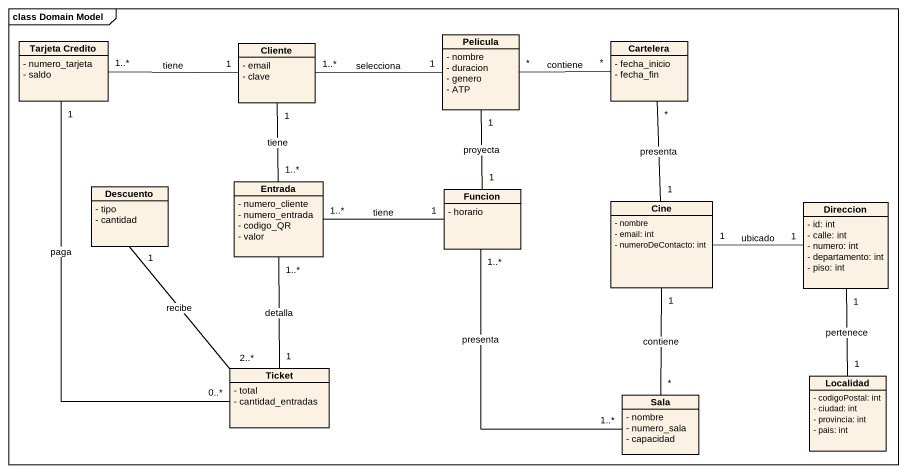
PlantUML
@startuml
mainframe class Domain Model
hide circle
hide empty members
skinparam classAttributeIconSize 0
class "Tarjeta Credito" as Tarjeta_Credito {
  - numero_tarjeta
  - saldo
}
class Cliente {
  - email
  - clave
}
class Pelicula {
  - nombre
  - duracion
  - genero
  - ATP
}
class Cartelera {
  - fecha_inicio
  - fecha_fin
}
class Descuento {
  - tipo
  - cantidad
}
class Entrada {
  - numero_cliente
  - numero_entrada
  - codigo_QR
  - valor
}
class Funcion {
  - horario
}
class Cine {
  - nombre
  - email: int
  - numeroDeContacto: int
}
class Direccion {
  - id: int
  - calle: int
  - numero: int
  - departamento: int
  - piso: int
}
class Ticket {
  - total
  - cantidad_entradas
}
class Sala {
  - nombre
  - numero_sala
  - capacidad
}
class Localidad {
  - codigoPostal: int
  - ciudad: int
  - provincia: int
  - pais: int
}
Tarjeta_Credito "1" -- "0..*" Ticket : paga
Cliente "1" -left- "1..*" Tarjeta_Credito : tiene
Cliente "1..*" -right- "1" Pelicula : selecciona
Cliente "1" -- "1..*" Entrada : tiene
Pelicula "*" -right- "*" Cartelera : contiene
Pelicula "1" -- "1" Funcion : proyecta
Cartelera "*" -- "1" Cine : presenta
Descuento "1" -- "2..*" Ticket : recibe
Entrada "1..*" -right- "1" Funcion : tiene
Entrada "1..*" -- "1" Ticket : detalla
Funcion "1..*" -- "1..*" Sala : presenta
Direccion "1" -left- "1" Cine : ubicado
Sala "*" -up- "1" Cine : contiene
Localidad "1" -up- "1" Direccion : pertenece
@enduml
